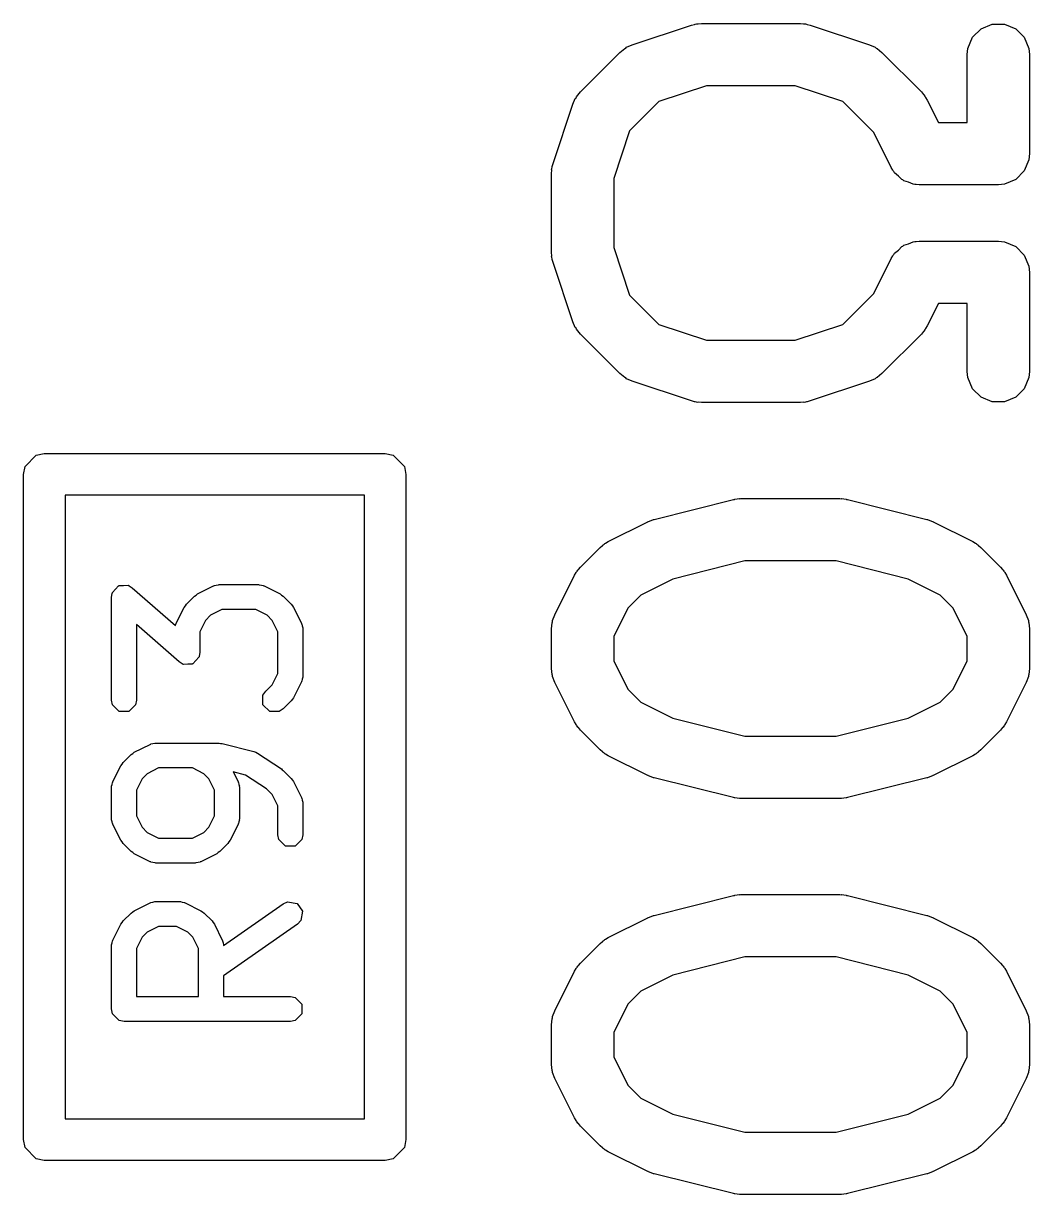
# Model space of a CAD drawing. Header units: millimetres. Extents: x 129 to 276, y -185 to -58.
# Drawn here: x 197.04 to 199.46, y -101.932 to -99.115 of the extents above; entities that cross this region are included whole.
import ezdxf

# ---------------------------------------------------------------- set-up
doc = ezdxf.new("R2010")
doc.units = ezdxf.units.MM
doc.layers.add('F.Fab', color=9, linetype='CONTINUOUS', true_color=0xafafaf)

msp = doc.modelspace()

# ---------------------------------------------------------------- linework, layer by layer
at = {"layer": 'F.Fab', "linetype": 'CONTINUOUS'}
for p, q in [((198.646815, -99.119325), (198.65407, -99.117675)), ((198.65407, -99.117675), (198.655901, -99.116917)), ((198.655901, -99.116917), (198.658554, -99.116655)), ((198.658554, -99.116655), (198.661152, -99.116065)), ((198.661152, -99.116065), (198.663126, -99.116205)), ((198.663126, -99.116205), (198.670533, -99.115476)), ((198.670533, -99.115476), (198.908628, -99.115476)), ((198.908628, -99.115476), (198.916033, -99.116205)), ((198.916033, -99.116205), (198.918008, -99.116065)), ((198.918008, -99.116065), (198.920605, -99.116655)), ((198.920605, -99.116655), (198.92326, -99.116917)), ((198.92326, -99.116917), (198.925091, -99.117675)), ((198.925091, -99.117675), (198.932345, -99.119325)), ((199.343151, -99.128116), (199.370187, -99.116917)), ((199.370187, -99.116917), (199.399451, -99.116917)), ((199.399451, -99.116917), (199.426487, -99.128116)), ((198.503959, -99.166944), (198.646815, -99.119325)), ((198.932345, -99.119325), (199.075202, -99.166944)), ((199.322459, -99.148808), (199.343151, -99.128116)), ((199.426487, -99.128116), (199.447179, -99.148808)), ((198.486008, -99.175734), (198.488498, -99.174702)), ((198.488498, -99.174702), (198.490533, -99.172938)), ((198.490533, -99.172938), (198.503959, -99.166944)), ((199.075202, -99.166944), (199.088627, -99.172938)), ((199.088627, -99.172938), (199.090662, -99.174703)), ((199.090662, -99.174703), (199.093153, -99.175735)), ((199.31126, -99.175844), (199.322459, -99.148808)), ((199.447179, -99.148808), (199.458378, -99.175844)), ((198.379405, -99.2803), (198.474643, -99.185062)), ((198.474643, -99.185062), (198.486008, -99.175734)), ((199.093153, -99.175735), (199.104518, -99.185062)), ((199.104518, -99.185062), (199.199756, -99.2803)), ((199.309819, -99.190476), (199.31126, -99.175844)), ((199.309819, -99.353571), (199.309819, -99.190476)), ((199.458378, -99.175844), (199.459819, -99.190476)), ((199.459819, -99.190476), (199.459819, -99.428571)), ((198.370078, -99.291665), (198.379405, -99.2803)), ((198.682703, -99.265476), (198.56819, -99.303647)), ((198.896458, -99.265476), (198.682703, -99.265476)), ((199.010971, -99.303647), (198.896458, -99.265476)), ((199.199756, -99.2803), (199.204476, -99.28605)), ((199.204476, -99.28605), (199.205973, -99.287349)), ((199.205973, -99.287349), (199.207392, -99.289603)), ((198.313668, -99.452473), (198.361287, -99.309616)), ((198.361287, -99.309616), (198.367281, -99.296191)), ((198.367281, -99.296191), (198.369046, -99.294155)), ((198.369046, -99.294155), (198.370078, -99.291665)), ((198.56819, -99.303647), (198.49799, -99.373846)), ((199.085084, -99.37776), (199.010971, -99.303647)), ((199.207392, -99.289603), (199.209084, -99.291665)), ((199.209084, -99.291665), (199.209842, -99.293497)), ((199.209842, -99.293497), (199.213805, -99.299792)), ((199.213805, -99.299792), (199.240694, -99.353571)), ((199.240694, -99.353571), (199.309819, -99.353571)), ((198.49799, -99.373846), (198.459819, -99.48836)), ((199.12726, -99.462112), (199.085084, -99.37776)), ((198.312018, -99.459726), (198.313668, -99.452473)), ((199.458378, -99.443203), (199.447179, -99.470239)), ((199.459819, -99.428571), (199.458378, -99.443203)), ((198.309819, -99.47619), (198.310548, -99.468784)), ((198.309819, -99.666666), (198.309819, -99.47619)), ((198.310408, -99.46681), (198.310998, -99.464212)), ((198.310548, -99.468784), (198.310408, -99.46681)), ((198.310998, -99.464212), (198.31126, -99.461558)), ((198.31126, -99.461558), (198.312018, -99.459726)), ((199.131224, -99.468411), (199.12726, -99.462112)), ((199.131982, -99.470239), (199.131224, -99.468411)), ((199.133043, -99.4713), (199.131982, -99.470239)), ((199.135092, -99.474555), (199.133043, -99.4713)), ((199.144176, -99.482433), (199.135092, -99.474555)), ((199.152674, -99.490931), (199.144176, -99.482433)), ((199.447179, -99.470239), (199.426487, -99.490931)), ((198.459819, -99.48836), (198.459819, -99.654495)), ((199.155164, -99.491962), (199.152674, -99.490931)), ((199.1572, -99.493728), (199.155164, -99.491962)), ((199.168602, -99.497528), (199.1572, -99.493728)), ((199.17971, -99.50213), (199.168602, -99.497528)), ((199.183535, -99.502506), (199.17971, -99.50213)), ((199.184961, -99.502982), (199.183535, -99.502506)), ((199.186936, -99.502841), (199.184961, -99.502982)), ((199.194342, -99.503571), (199.186936, -99.502841)), ((199.384819, -99.503571), (199.194342, -99.503571)), ((199.399451, -99.50213), (199.384819, -99.503571)), ((199.426487, -99.490931), (199.399451, -99.50213)), ((199.144176, -99.660422), (199.152674, -99.651925)), ((199.152674, -99.651925), (199.155164, -99.650893)), ((199.155164, -99.650893), (199.1572, -99.649128)), ((199.1572, -99.649128), (199.168602, -99.645327)), ((199.168602, -99.645327), (199.17971, -99.640726)), ((199.17971, -99.640726), (199.183535, -99.640349)), ((199.183535, -99.640349), (199.184961, -99.639874)), ((199.184961, -99.639874), (199.186936, -99.640014)), ((199.186936, -99.640014), (199.194342, -99.639285)), ((199.194342, -99.639285), (199.384819, -99.639285)), ((199.384819, -99.639285), (199.399451, -99.640726)), ((199.399451, -99.640726), (199.426487, -99.651925)), ((199.426487, -99.651925), (199.447179, -99.672617)), ((198.310548, -99.674071), (198.309819, -99.666666)), ((198.310408, -99.676046), (198.310548, -99.674071)), ((198.310998, -99.678643), (198.310408, -99.676046)), ((198.31126, -99.681298), (198.310998, -99.678643)), ((198.312018, -99.683129), (198.31126, -99.681298)), ((198.459819, -99.654495), (198.49799, -99.769009)), ((199.085084, -99.765096), (199.12726, -99.680744)), ((199.12726, -99.680744), (199.131224, -99.674444)), ((199.131224, -99.674444), (199.131982, -99.672617)), ((199.131982, -99.672617), (199.133043, -99.671555)), ((199.133043, -99.671555), (199.135092, -99.668301)), ((199.135092, -99.668301), (199.144176, -99.660422)), ((199.447179, -99.672617), (199.458378, -99.699653)), ((198.313668, -99.690383), (198.312018, -99.683129)), ((198.361287, -99.83324), (198.313668, -99.690383)), ((199.458378, -99.699653), (199.459819, -99.714285)), ((199.459819, -99.714285), (199.459819, -99.95238)), ((199.010971, -99.839208), (199.085084, -99.765096)), ((198.49799, -99.769009), (198.56819, -99.839209)), ((199.240695, -99.789285), (199.213805, -99.843064)), ((199.309819, -99.789285), (199.240695, -99.789285)), ((199.309819, -99.95238), (199.309819, -99.789285)), ((198.367281, -99.846665), (198.361287, -99.83324)), ((198.369046, -99.8487), (198.367281, -99.846665)), ((198.370078, -99.851191), (198.369046, -99.8487)), ((198.56819, -99.839209), (198.682703, -99.87738)), ((198.896458, -99.87738), (199.010971, -99.839208)), ((199.209842, -99.849358), (199.209084, -99.851191)), ((199.213805, -99.843064), (199.209842, -99.849358)), ((198.379405, -99.862556), (198.370078, -99.851191)), ((198.474643, -99.957794), (198.379405, -99.862556)), ((198.682703, -99.87738), (198.896458, -99.87738)), ((199.199756, -99.862556), (199.104518, -99.957794)), ((199.204476, -99.856805), (199.199756, -99.862556)), ((199.205973, -99.855507), (199.204476, -99.856805)), ((199.207392, -99.853252), (199.205973, -99.855507)), ((199.209084, -99.851191), (199.207392, -99.853252)), ((198.486008, -99.967122), (198.474643, -99.957794)), ((199.104518, -99.957794), (199.093153, -99.967121)), ((199.31126, -99.967012), (199.309819, -99.95238)), ((199.459819, -99.95238), (199.458378, -99.967012)), ((198.488498, -99.968153), (198.486008, -99.967122)), ((198.490533, -99.969918), (198.488498, -99.968153)), ((198.503959, -99.975912), (198.490533, -99.969918)), ((198.646815, -100.023531), (198.503959, -99.975912)), ((199.075202, -99.975912), (198.932345, -100.023531)), ((199.088627, -99.969918), (199.075202, -99.975912)), ((199.090662, -99.968152), (199.088627, -99.969918)), ((199.093153, -99.967121), (199.090662, -99.968152)), ((199.322459, -99.994048), (199.31126, -99.967012)), ((199.458378, -99.967012), (199.447179, -99.994048)), ((199.343151, -100.01474), (199.322459, -99.994048)), ((199.370187, -100.025939), (199.343151, -100.01474)), ((199.426487, -100.01474), (199.399451, -100.025939)), ((199.447179, -99.994048), (199.426487, -100.01474)), ((198.65407, -100.02518), (198.646815, -100.023531)), ((198.655901, -100.025939), (198.65407, -100.02518)), ((198.658554, -100.0262), (198.655901, -100.025939)), ((198.661152, -100.026791), (198.658554, -100.0262)), ((198.663126, -100.02665), (198.661152, -100.026791)), ((198.670533, -100.02738), (198.663126, -100.02665)), ((198.908628, -100.02738), (198.670533, -100.02738)), ((198.916033, -100.02665), (198.908628, -100.02738)), ((198.918008, -100.026791), (198.916033, -100.02665)), ((198.920605, -100.0262), (198.918008, -100.026791)), ((198.92326, -100.025939), (198.920605, -100.0262)), ((198.925091, -100.02518), (198.92326, -100.025939)), ((198.932345, -100.023531), (198.925091, -100.02518)), ((199.399451, -100.025939), (199.370187, -100.025939)), ((197.043806, -100.180866), (197.070866, -100.153806)), ((197.070866, -100.153806), (197.09, -100.15)), ((197.09, -100.15), (197.91, -100.15)), ((197.91, -100.15), (197.929134, -100.153806)), ((197.929134, -100.153806), (197.956194, -100.180866)), ((197.04, -100.2), (197.043806, -100.180866)), ((197.956194, -100.180866), (197.96, -100.2)), ((197.04, -101.8), (197.04, -100.2)), ((197.96, -100.2), (197.96, -101.8)), ((197.14, -100.25), (197.14, -101.75)), ((197.86, -100.25), (197.14, -100.25)), ((197.86, -101.75), (197.86, -100.25)), ((198.557105, -100.308191), (198.747581, -100.260572)), ((198.747581, -100.260572), (198.750117, -100.260196)), ((198.750117, -100.260196), (198.751139, -100.259774)), ((198.751139, -100.259774), (198.756651, -100.259231)), ((198.756651, -100.259231), (198.762125, -100.258422)), ((198.762125, -100.258422), (198.763217, -100.258584)), ((198.763217, -100.258584), (198.765771, -100.258333)), ((198.765771, -100.258333), (199.003866, -100.258333)), ((199.003866, -100.258333), (199.006419, -100.258584)), ((199.006419, -100.258584), (199.007512, -100.258422)), ((199.007512, -100.258422), (199.012985, -100.259231)), ((199.012985, -100.259231), (199.018498, -100.259774)), ((199.018498, -100.259774), (199.019519, -100.260196)), ((199.019519, -100.260196), (199.022056, -100.260572)), ((199.022056, -100.260572), (199.212532, -100.308191)), ((198.446516, -100.361489), (198.541754, -100.31387)), ((198.541754, -100.31387), (198.542823, -100.31346)), ((198.542823, -100.31346), (198.543259, -100.313138)), ((198.543259, -100.313138), (198.549395, -100.310945)), ((198.549395, -100.310945), (198.555485, -100.308615)), ((198.555485, -100.308615), (198.556025, -100.308576)), ((198.556025, -100.308576), (198.557105, -100.308191)), ((199.212532, -100.308191), (199.213611, -100.308576)), ((199.213611, -100.308576), (199.214151, -100.308615)), ((199.214151, -100.308615), (199.220232, -100.310942)), ((199.220232, -100.310942), (199.226378, -100.313138)), ((199.226378, -100.313138), (199.226813, -100.31346)), ((199.226813, -100.31346), (199.227883, -100.31387)), ((199.227883, -100.31387), (199.323121, -100.361489)), ((198.379405, -100.423157), (198.427024, -100.375538)), ((198.427024, -100.375538), (198.432773, -100.370819)), ((198.432773, -100.370819), (198.434073, -100.369321)), ((198.434073, -100.369321), (198.436332, -100.367899)), ((198.436332, -100.367899), (198.438389, -100.366211)), ((198.438389, -100.366211), (198.440216, -100.365453)), ((198.440216, -100.365453), (198.446516, -100.361489)), ((199.323121, -100.361489), (199.329417, -100.365452)), ((199.329417, -100.365452), (199.331247, -100.36621)), ((199.331247, -100.36621), (199.333305, -100.367899)), ((199.333305, -100.367899), (199.335564, -100.369321)), ((199.335564, -100.369321), (199.336863, -100.370819)), ((199.336863, -100.370819), (199.342612, -100.375537)), ((199.342612, -100.375537), (199.390232, -100.423156)), ((198.775005, -100.408333), (198.601471, -100.451716)), ((198.994632, -100.408333), (198.775005, -100.408333)), ((199.168166, -100.451716), (198.994632, -100.408333)), ((198.365356, -100.442649), (198.36932, -100.436349)), ((198.36932, -100.436349), (198.370078, -100.434522)), ((198.370078, -100.434522), (198.371766, -100.432465)), ((198.371766, -100.432465), (198.373188, -100.430206)), ((198.373188, -100.430206), (198.374686, -100.428906)), ((198.374686, -100.428906), (198.379405, -100.423157)), ((199.390232, -100.423156), (199.39495, -100.428905)), ((199.39495, -100.428905), (199.39645, -100.430206)), ((199.39645, -100.430206), (199.397872, -100.432465)), ((199.397872, -100.432465), (199.39956, -100.434522)), ((199.39956, -100.434522), (199.400317, -100.436349)), ((199.400317, -100.436349), (199.404282, -100.442649)), ((197.261681, -100.476286), (197.268629, -100.468347)), ((197.268629, -100.468347), (197.269691, -100.468276)), ((197.269691, -100.468276), (197.270446, -100.467522)), ((197.270446, -100.467522), (197.280998, -100.467522)), ((197.280998, -100.467522), (197.291538, -100.466819)), ((197.291538, -100.466819), (197.292759, -100.467522)), ((197.292759, -100.467522), (197.293408, -100.467522)), ((197.293408, -100.467522), (197.294289, -100.468403)), ((197.294289, -100.468403), (197.301682, -100.472661)), ((197.458987, -100.487452), (197.497083, -100.468405)), ((197.497083, -100.468405), (197.498531, -100.468008)), ((197.498531, -100.468008), (197.499018, -100.467522)), ((197.499018, -100.467522), (197.503737, -100.466583)), ((197.503737, -100.466583), (197.508373, -100.465314)), ((197.508373, -100.465314), (197.509024, -100.465531)), ((197.509024, -100.465531), (197.510499, -100.465238)), ((197.510499, -100.465238), (197.605737, -100.465238)), ((197.605737, -100.465238), (197.607211, -100.465531)), ((197.607211, -100.465531), (197.607863, -100.465314)), ((197.607863, -100.465314), (197.612498, -100.466583)), ((197.612498, -100.466583), (197.617218, -100.467522)), ((197.617218, -100.467522), (197.617704, -100.468008)), ((197.617704, -100.468008), (197.619153, -100.468405)), ((197.619153, -100.468405), (197.657248, -100.487452)), ((198.317737, -100.537887), (198.365356, -100.442649)), ((198.601471, -100.451716), (198.524484, -100.49021)), ((199.245153, -100.49021), (199.168166, -100.451716)), ((199.404282, -100.442649), (199.451901, -100.537887)), ((197.251927, -100.495238), (197.253591, -100.486873)), ((197.251927, -100.742857), (197.251927, -100.495238)), ((197.253508, -100.485627), (197.253936, -100.485137)), ((197.253591, -100.486873), (197.253508, -100.485627)), ((197.253936, -100.485137), (197.254211, -100.483757)), ((197.254211, -100.483757), (197.261681, -100.476286)), ((197.301682, -100.472661), (197.405827, -100.563788)), ((197.432142, -100.51212), (197.451189, -100.493073)), ((197.451189, -100.493073), (197.455186, -100.490401)), ((197.455186, -100.490401), (197.458987, -100.487452)), ((197.657248, -100.487452), (197.661048, -100.490402)), ((197.661048, -100.490402), (197.665045, -100.493072)), ((197.665045, -100.493072), (197.684093, -100.51212)), ((198.524484, -100.49021), (198.494077, -100.520617)), ((199.275561, -100.520617), (199.245153, -100.49021)), ((197.407475, -100.558011), (197.426523, -100.519916)), ((197.426523, -100.519916), (197.42947, -100.516119)), ((197.42947, -100.516119), (197.432142, -100.51212)), ((197.517581, -100.525238), (197.490175, -100.53894)), ((197.598655, -100.525238), (197.517581, -100.525238)), ((197.626062, -100.538941), (197.598655, -100.525238)), ((197.684093, -100.51212), (197.686763, -100.516116)), ((197.686763, -100.516116), (197.689713, -100.519917)), ((197.689713, -100.519917), (197.70876, -100.558012)), ((198.494077, -100.520617), (198.459819, -100.589133)), ((199.309819, -100.589133), (199.275561, -100.520617)), ((197.478011, -100.551104), (197.464308, -100.578511)), ((197.490175, -100.53894), (197.478011, -100.551104)), ((197.638223, -100.551102), (197.626062, -100.538941)), ((197.651927, -100.578509), (197.638223, -100.551102)), ((198.31126, -100.556796), (198.312291, -100.554306)), ((198.312291, -100.554306), (198.312482, -100.551619)), ((198.312482, -100.551619), (198.317737, -100.537887)), ((199.451901, -100.537887), (199.457156, -100.551618)), ((199.457156, -100.551618), (199.457347, -100.554307)), ((199.457347, -100.554307), (199.458378, -100.556796)), ((197.414553, -100.651148), (197.311927, -100.56135)), ((197.311927, -100.56135), (197.311927, -100.742857)), ((197.405827, -100.563788), (197.406592, -100.559947)), ((197.406592, -100.559947), (197.407078, -100.55946)), ((197.407078, -100.55946), (197.407475, -100.558011)), ((197.464308, -100.578511), (197.464308, -100.628571)), ((197.651927, -100.678632), (197.651927, -100.578509)), ((197.70876, -100.558012), (197.709156, -100.55946)), ((197.709156, -100.55946), (197.709643, -100.559947)), ((197.709643, -100.559947), (197.710581, -100.564666)), ((197.710581, -100.564666), (197.711851, -100.569302)), ((197.711851, -100.569302), (197.711633, -100.569953)), ((197.711633, -100.569953), (197.711927, -100.571428)), ((197.711927, -100.571428), (197.711927, -100.685714)), ((198.309819, -100.571428), (198.31126, -100.556796)), ((198.309819, -100.666666), (198.309819, -100.571428)), ((199.458378, -100.556796), (199.459819, -100.571428)), ((199.459819, -100.571428), (199.459819, -100.666666)), ((198.459819, -100.589133), (198.459819, -100.648961)), ((199.309819, -100.648961), (199.309819, -100.589133)), ((197.462298, -100.638671), (197.462024, -100.640052)), ((197.462727, -100.638182), (197.462298, -100.638671)), ((197.464308, -100.628571), (197.462643, -100.636935)), ((197.462643, -100.636935), (197.462727, -100.638182)), ((197.421945, -100.655405), (197.414553, -100.651148)), ((197.422827, -100.656287), (197.421945, -100.655405)), ((197.423476, -100.656287), (197.422827, -100.656287)), ((197.424697, -100.65699), (197.423476, -100.656287)), ((197.435244, -100.656287), (197.424697, -100.65699)), ((197.445789, -100.656287), (197.435244, -100.656287)), ((197.446542, -100.655533), (197.445789, -100.656287)), ((197.447606, -100.655463), (197.446542, -100.655533)), ((197.454557, -100.647518), (197.447606, -100.655463)), ((197.462024, -100.640052), (197.454557, -100.647518)), ((198.31126, -100.681298), (198.309819, -100.666666)), ((198.459819, -100.648961), (198.494077, -100.717477)), ((199.275561, -100.717476), (199.309819, -100.648961)), ((199.459819, -100.666666), (199.458378, -100.681298)), ((197.638223, -100.706039), (197.651927, -100.678632)), ((197.710581, -100.692475), (197.709643, -100.697195)), ((197.711851, -100.68784), (197.710581, -100.692475)), ((197.711927, -100.685714), (197.711633, -100.687188)), ((197.711633, -100.687188), (197.711851, -100.68784)), ((198.312291, -100.683787), (198.31126, -100.681298)), ((198.312482, -100.686475), (198.312291, -100.683787)), ((198.317737, -100.700207), (198.312482, -100.686475)), ((199.457156, -100.686476), (199.451901, -100.700207)), ((199.457347, -100.683786), (199.457156, -100.686476)), ((199.458378, -100.681298), (199.457347, -100.683786)), ((197.616116, -100.731377), (197.622619, -100.721644)), ((197.622619, -100.721644), (197.638223, -100.706039)), ((197.70876, -100.69913), (197.689713, -100.737225)), ((197.709156, -100.697681), (197.70876, -100.69913)), ((197.709643, -100.697195), (197.709156, -100.697681)), ((198.365356, -100.795445), (198.317737, -100.700207)), ((198.494077, -100.717477), (198.524484, -100.747884)), ((199.245153, -100.747883), (199.275561, -100.717476)), ((199.451901, -100.700207), (199.404282, -100.795445)), ((197.254211, -100.754338), (197.251927, -100.742857)), ((197.311927, -100.742857), (197.309643, -100.754338)), ((197.616116, -100.754337), (197.616116, -100.731377)), ((197.684093, -100.745022), (197.665045, -100.76407)), ((197.686763, -100.741025), (197.684093, -100.745022)), ((197.689713, -100.737225), (197.686763, -100.741025)), ((198.524484, -100.747884), (198.601471, -100.786377)), ((199.168166, -100.786377), (199.245153, -100.747883)), ((197.270446, -100.770573), (197.254211, -100.754338)), ((197.293408, -100.770573), (197.270446, -100.770573)), ((197.309643, -100.754338), (197.293408, -100.770573)), ((197.632352, -100.770573), (197.616116, -100.754337)), ((197.655312, -100.770573), (197.632352, -100.770573)), ((197.665045, -100.76407), (197.655312, -100.770573)), ((198.36932, -100.801744), (198.365356, -100.795445)), ((198.370078, -100.803572), (198.36932, -100.801744)), ((198.371766, -100.805628), (198.370078, -100.803572)), ((198.373188, -100.807888), (198.371766, -100.805628)), ((198.374686, -100.809187), (198.373188, -100.807888)), ((198.601471, -100.786377), (198.775005, -100.829761)), ((198.994632, -100.829761), (199.168166, -100.786377)), ((199.39645, -100.807888), (199.39495, -100.809188)), ((199.397872, -100.805628), (199.39645, -100.807888)), ((199.39956, -100.803572), (199.397872, -100.805628)), ((199.400317, -100.801744), (199.39956, -100.803572)), ((199.404282, -100.795445), (199.400317, -100.801744)), ((198.379405, -100.814937), (198.374686, -100.809187)), ((198.427024, -100.862556), (198.379405, -100.814937)), ((198.775005, -100.829761), (198.994632, -100.829761)), ((199.390232, -100.814938), (199.342612, -100.862557)), ((199.39495, -100.809188), (199.390232, -100.814938)), ((197.306606, -100.868404), (197.344702, -100.849357)), ((197.344702, -100.849357), (197.34615, -100.84896)), ((197.34615, -100.84896), (197.346637, -100.848474)), ((197.346637, -100.848474), (197.351356, -100.847535)), ((197.351356, -100.847535), (197.355992, -100.846266)), ((197.355992, -100.846266), (197.356643, -100.846483)), ((197.356643, -100.846483), (197.358118, -100.84619)), ((197.358118, -100.84619), (197.510499, -100.84619)), ((197.510499, -100.84619), (197.514105, -100.846907)), ((197.514105, -100.846907), (197.517775, -100.847086)), ((197.517775, -100.847086), (197.593965, -100.866133)), ((198.432773, -100.867274), (198.427024, -100.862556)), ((199.342612, -100.862557), (199.336863, -100.867274)), ((197.279761, -100.893072), (197.298808, -100.874025)), ((197.298808, -100.874025), (197.302805, -100.871353)), ((197.302805, -100.871353), (197.306606, -100.868404)), ((197.593965, -100.866133), (197.598586, -100.868316)), ((197.598586, -100.868316), (197.60333, -100.870275)), ((197.60333, -100.870275), (197.660473, -100.90837)), ((198.434073, -100.868773), (198.432773, -100.867274)), ((198.436332, -100.870194), (198.434073, -100.868773)), ((198.438389, -100.871883), (198.436332, -100.870194)), ((198.440216, -100.87264), (198.438389, -100.871883)), ((198.446516, -100.876605), (198.440216, -100.87264)), ((198.541754, -100.924224), (198.446516, -100.876605)), ((199.323121, -100.876605), (199.227883, -100.924224)), ((199.329417, -100.872641), (199.323121, -100.876605)), ((199.331247, -100.871884), (199.329417, -100.872641)), ((199.333305, -100.870194), (199.331247, -100.871884)), ((199.335564, -100.868773), (199.333305, -100.870194)), ((199.336863, -100.867274), (199.335564, -100.868773)), ((197.255094, -100.938963), (197.274142, -100.900868)), ((197.274142, -100.900868), (197.277089, -100.897071)), ((197.277089, -100.897071), (197.279761, -100.893072)), ((197.337794, -100.919892), (197.32563, -100.932056)), ((197.3652, -100.90619), (197.337794, -100.919892)), ((197.446274, -100.90619), (197.3652, -100.90619)), ((197.473681, -100.919893), (197.446274, -100.90619)), ((197.485842, -100.932054), (197.473681, -100.919893)), ((197.57437, -100.92308), (197.544732, -100.915671)), ((197.544732, -100.915671), (197.556379, -100.938964)), ((197.660473, -100.90837), (197.662578, -100.91047)), ((197.662578, -100.91047), (197.665045, -100.912119)), ((197.665045, -100.912119), (197.684093, -100.931167)), ((197.252003, -100.950254), (197.253272, -100.945617)), ((197.253272, -100.945617), (197.254211, -100.940899)), ((197.254211, -100.940899), (197.254697, -100.940412)), ((197.254697, -100.940412), (197.255094, -100.938963)), ((197.32563, -100.932056), (197.311927, -100.959463)), ((197.499546, -100.959461), (197.485842, -100.932054)), ((197.556379, -100.938964), (197.556775, -100.940412)), ((197.556775, -100.940412), (197.557262, -100.940899)), ((197.557262, -100.940899), (197.5582, -100.945618)), ((197.5582, -100.945618), (197.55947, -100.950254)), ((197.624719, -100.956645), (197.57437, -100.92308)), ((197.684093, -100.931167), (197.686763, -100.935163)), ((197.686763, -100.935163), (197.689713, -100.938964)), ((197.689713, -100.938964), (197.70876, -100.977059)), ((198.542823, -100.924633), (198.541754, -100.924224)), ((198.543259, -100.924956), (198.542823, -100.924633)), ((198.549395, -100.927148), (198.543259, -100.924956)), ((198.555485, -100.929479), (198.549395, -100.927148)), ((198.556025, -100.929517), (198.555485, -100.929479)), ((198.557105, -100.929903), (198.556025, -100.929517)), ((198.747581, -100.977522), (198.557105, -100.929903)), ((199.212532, -100.929903), (199.022056, -100.977522)), ((199.213611, -100.929517), (199.212532, -100.929903)), ((199.214151, -100.929479), (199.213611, -100.929517)), ((199.220232, -100.927151), (199.214151, -100.929479)), ((199.226378, -100.924956), (199.220232, -100.927151)), ((199.226813, -100.924633), (199.226378, -100.924956)), ((199.227883, -100.924224), (199.226813, -100.924633)), ((197.251927, -100.95238), (197.25222, -100.950905)), ((197.251927, -101.028571), (197.251927, -100.95238)), ((197.25222, -100.950905), (197.252003, -100.950254)), ((197.311927, -100.959463), (197.311927, -101.021488)), ((197.499546, -101.021489), (197.499546, -100.959461)), ((197.55947, -100.950254), (197.559252, -100.950905)), ((197.559252, -100.950905), (197.559546, -100.95238)), ((197.559546, -100.95238), (197.559546, -101.028571)), ((197.638223, -100.970149), (197.624719, -100.956645)), ((197.651927, -100.997556), (197.638223, -100.970149)), ((197.70876, -100.977059), (197.709156, -100.978507)), ((197.651927, -101.066666), (197.651927, -100.997556)), ((197.709156, -100.978507), (197.709643, -100.978994)), ((197.709643, -100.978994), (197.710581, -100.983713)), ((197.710581, -100.983713), (197.711851, -100.988349)), ((197.711851, -100.988349), (197.711633, -100.989)), ((197.711633, -100.989), (197.711927, -100.990475)), ((197.711927, -100.990475), (197.711927, -101.066666)), ((198.750117, -100.977897), (198.747581, -100.977522)), ((198.751139, -100.97832), (198.750117, -100.977897)), ((198.756651, -100.978862), (198.751139, -100.97832)), ((198.762125, -100.979672), (198.756651, -100.978862)), ((198.763217, -100.979509), (198.762125, -100.979672)), ((198.765771, -100.979761), (198.763217, -100.979509)), ((199.003866, -100.979761), (198.765771, -100.979761)), ((199.006419, -100.979509), (199.003866, -100.979761)), ((199.007512, -100.979672), (199.006419, -100.979509)), ((199.012985, -100.978862), (199.007512, -100.979672)), ((199.018498, -100.97832), (199.012985, -100.978862)), ((199.019519, -100.977897), (199.018498, -100.97832)), ((199.022056, -100.977522), (199.019519, -100.977897)), ((197.25222, -101.030045), (197.251927, -101.028571)), ((197.252003, -101.030697), (197.25222, -101.030045)), ((197.253272, -101.035333), (197.252003, -101.030697)), ((197.311927, -101.021488), (197.32563, -101.048895)), ((197.485844, -101.048893), (197.499546, -101.021489)), ((197.55947, -101.030697), (197.5582, -101.035332)), ((197.559546, -101.028571), (197.559252, -101.030045)), ((197.559252, -101.030045), (197.55947, -101.030697)), ((197.254211, -101.040052), (197.253272, -101.035333)), ((197.254697, -101.040538), (197.254211, -101.040052)), ((197.255094, -101.041988), (197.254697, -101.040538)), ((197.274142, -101.080083), (197.255094, -101.041988)), ((197.32563, -101.048895), (197.337793, -101.061057)), ((197.337793, -101.061057), (197.365201, -101.074761)), ((197.446273, -101.074761), (197.473679, -101.061057)), ((197.473679, -101.061057), (197.485844, -101.048893)), ((197.556379, -101.041987), (197.537332, -101.080082)), ((197.556775, -101.040538), (197.556379, -101.041987)), ((197.557262, -101.040052), (197.556775, -101.040538)), ((197.5582, -101.035332), (197.557262, -101.040052)), ((197.277094, -101.083886), (197.274142, -101.080083)), ((197.279762, -101.087879), (197.277094, -101.083886)), ((197.298809, -101.106927), (197.279762, -101.087879)), ((197.365201, -101.074761), (197.446273, -101.074761)), ((197.531711, -101.08788), (197.512664, -101.106927)), ((197.53438, -101.083885), (197.531711, -101.08788)), ((197.537332, -101.080082), (197.53438, -101.083885)), ((197.654211, -101.078147), (197.651927, -101.066666)), ((197.670446, -101.094382), (197.654211, -101.078147)), ((197.709643, -101.078147), (197.693408, -101.094382)), ((197.711927, -101.066666), (197.709643, -101.078147)), ((197.302815, -101.109603), (197.298809, -101.106927)), ((197.306606, -101.112546), (197.302815, -101.109603)), ((197.344702, -101.131594), (197.306606, -101.112546)), ((197.504868, -101.112546), (197.466773, -101.131594)), ((197.508664, -101.109598), (197.504868, -101.112546)), ((197.512664, -101.106927), (197.508664, -101.109598)), ((197.693408, -101.094382), (197.670446, -101.094382)), ((197.34615, -101.13199), (197.344702, -101.131594)), ((197.346637, -101.132477), (197.34615, -101.13199)), ((197.351348, -101.133414), (197.346637, -101.132477)), ((197.355992, -101.134686), (197.351348, -101.133414)), ((197.356645, -101.134468), (197.355992, -101.134686)), ((197.358118, -101.134761), (197.356645, -101.134468)), ((197.453356, -101.134761), (197.358118, -101.134761)), ((197.45483, -101.134467), (197.453356, -101.134761)), ((197.455482, -101.134685), (197.45483, -101.134467)), ((197.460118, -101.133415), (197.455482, -101.134685)), ((197.464837, -101.132477), (197.460118, -101.133415)), ((197.465323, -101.13199), (197.464837, -101.132477)), ((197.466773, -101.131594), (197.465323, -101.13199)), ((197.306606, -101.249357), (197.344702, -101.230309)), ((197.344702, -101.230309), (197.34615, -101.229912)), ((197.34615, -101.229912), (197.346637, -101.229426)), ((197.346637, -101.229426), (197.351348, -101.228488)), ((197.351348, -101.228488), (197.355992, -101.227217)), ((197.355992, -101.227217), (197.356645, -101.227434)), ((197.356645, -101.227434), (197.358118, -101.227142)), ((197.358118, -101.227142), (197.41526, -101.227142)), ((197.41526, -101.227142), (197.416734, -101.227435)), ((197.416734, -101.227435), (197.417386, -101.227218)), ((197.417386, -101.227218), (197.422021, -101.228487)), ((197.422021, -101.228487), (197.426741, -101.229426)), ((197.426741, -101.229426), (197.427227, -101.229912)), ((197.427227, -101.229912), (197.428676, -101.230309)), ((197.428676, -101.230309), (197.466773, -101.249357)), ((197.664723, -101.232565), (197.675438, -101.227853)), ((197.675438, -101.227853), (197.698049, -101.231843)), ((198.557105, -101.260572), (198.747581, -101.212953)), ((198.747581, -101.212953), (198.750117, -101.212577)), ((198.750117, -101.212577), (198.751139, -101.212155)), ((198.751139, -101.212155), (198.756651, -101.211612)), ((198.756651, -101.211612), (198.762125, -101.210803)), ((198.762125, -101.210803), (198.763217, -101.210965)), ((198.763217, -101.210965), (198.765771, -101.210714)), ((198.765771, -101.210714), (199.003866, -101.210714)), ((199.003866, -101.210714), (199.006419, -101.210965)), ((199.006419, -101.210965), (199.007512, -101.210803)), ((199.007512, -101.210803), (199.012985, -101.211612)), ((199.012985, -101.211612), (199.018498, -101.212155)), ((199.018498, -101.212155), (199.019519, -101.212577)), ((199.019519, -101.212577), (199.022056, -101.212953)), ((199.022056, -101.212953), (199.212532, -101.260572)), ((197.279762, -101.274024), (197.298809, -101.254976)), ((197.298809, -101.254976), (197.302815, -101.252299)), ((197.302815, -101.252299), (197.306606, -101.249357)), ((197.466773, -101.249357), (197.470576, -101.252309)), ((197.470576, -101.252309), (197.474569, -101.254977)), ((197.474569, -101.254977), (197.493617, -101.274024)), ((197.521367, -101.332913), (197.664723, -101.232565)), ((197.698049, -101.231843), (197.711216, -101.250654)), ((197.711216, -101.250654), (197.707226, -101.273264)), ((197.255094, -101.319915), (197.274142, -101.28182)), ((197.274142, -101.28182), (197.277094, -101.278016)), ((197.277094, -101.278016), (197.279762, -101.274024)), ((197.365201, -101.287142), (197.337793, -101.300845)), ((197.408178, -101.287142), (197.365201, -101.287142)), ((197.435585, -101.300845), (197.408178, -101.287142)), ((197.493617, -101.274024), (197.49629, -101.278025)), ((197.49629, -101.278025), (197.499236, -101.28182)), ((197.499236, -101.28182), (197.518284, -101.319916)), ((197.69913, -101.281719), (197.521451, -101.406094)), ((197.707226, -101.273264), (197.69913, -101.281719)), ((198.446516, -101.31387), (198.541754, -101.266251)), ((198.541754, -101.266251), (198.542823, -101.265841)), ((198.542823, -101.265841), (198.543259, -101.265519)), ((198.543259, -101.265519), (198.549395, -101.263326)), ((198.549395, -101.263326), (198.555485, -101.260996)), ((198.555485, -101.260996), (198.556025, -101.260957)), ((198.556025, -101.260957), (198.557105, -101.260572)), ((199.212532, -101.260572), (199.213611, -101.260957)), ((199.213611, -101.260957), (199.214151, -101.260996)), ((199.214151, -101.260996), (199.220232, -101.263323)), ((199.220232, -101.263323), (199.226378, -101.265519)), ((199.226378, -101.265519), (199.226813, -101.265841)), ((199.226813, -101.265841), (199.227883, -101.266251)), ((199.227883, -101.266251), (199.323121, -101.31387)), ((197.32563, -101.313007), (197.311927, -101.340415)), ((197.337793, -101.300845), (197.32563, -101.313007)), ((197.447746, -101.313007), (197.435585, -101.300845)), ((197.461451, -101.340415), (197.447746, -101.313007)), ((198.440216, -101.317834), (198.446516, -101.31387)), ((199.323121, -101.31387), (199.329417, -101.317833)), ((197.251927, -101.333332), (197.25222, -101.331857)), ((197.251927, -101.485713), (197.251927, -101.333332)), ((197.252003, -101.331206), (197.253272, -101.326569)), ((197.25222, -101.331857), (197.252003, -101.331206)), ((197.253272, -101.326569), (197.254211, -101.321851)), ((197.254211, -101.321851), (197.254697, -101.321364)), ((197.254697, -101.321364), (197.255094, -101.319915)), ((197.311927, -101.340415), (197.311927, -101.455713)), ((197.461451, -101.455713), (197.461451, -101.340415)), ((197.518284, -101.319916), (197.51868, -101.321364)), ((197.51868, -101.321364), (197.519167, -101.321851)), ((197.519167, -101.321851), (197.520104, -101.326562)), ((197.520104, -101.326562), (197.521376, -101.331206)), ((197.521376, -101.331206), (197.521158, -101.331859)), ((197.521158, -101.331859), (197.521367, -101.332913)), ((198.379405, -101.375538), (198.427024, -101.327919)), ((198.427024, -101.327919), (198.432773, -101.3232)), ((198.432773, -101.3232), (198.434073, -101.321702)), ((198.434073, -101.321702), (198.436332, -101.32028)), ((198.436332, -101.32028), (198.438389, -101.318592)), ((198.438389, -101.318592), (198.440216, -101.317834)), ((199.329417, -101.317833), (199.331247, -101.318591)), ((199.331247, -101.318591), (199.333305, -101.32028)), ((199.333305, -101.32028), (199.335564, -101.321702)), ((199.335564, -101.321702), (199.336863, -101.3232)), ((199.336863, -101.3232), (199.342612, -101.327918)), ((199.342612, -101.327918), (199.390232, -101.375537)), ((198.775005, -101.360714), (198.601471, -101.404097)), ((198.994632, -101.360714), (198.775005, -101.360714)), ((199.168166, -101.404097), (198.994632, -101.360714)), ((198.317737, -101.490268), (198.365356, -101.39503)), ((198.365356, -101.39503), (198.36932, -101.38873)), ((198.36932, -101.38873), (198.370078, -101.386903)), ((198.370078, -101.386903), (198.371766, -101.384846)), ((198.371766, -101.384846), (198.373188, -101.382587)), ((198.373188, -101.382587), (198.374686, -101.381287)), ((198.374686, -101.381287), (198.379405, -101.375538)), ((199.390232, -101.375537), (199.39495, -101.381286)), ((199.39495, -101.381286), (199.39645, -101.382587)), ((199.39645, -101.382587), (199.397872, -101.384846)), ((199.397872, -101.384846), (199.39956, -101.386903)), ((199.39956, -101.386903), (199.400317, -101.38873)), ((199.400317, -101.38873), (199.404282, -101.39503)), ((199.404282, -101.39503), (199.451901, -101.490268)), ((197.521451, -101.406094), (197.521451, -101.455713)), ((198.601471, -101.404097), (198.524484, -101.442591)), ((199.245153, -101.442591), (199.168166, -101.404097)), ((197.311927, -101.455713), (197.461451, -101.455713)), ((197.521451, -101.455713), (197.681927, -101.455713)), ((197.681927, -101.455713), (197.693408, -101.457997)), ((198.524484, -101.442591), (198.494077, -101.472998)), ((199.275561, -101.472998), (199.245153, -101.442591)), ((197.693408, -101.457997), (197.709643, -101.474232)), ((197.709643, -101.474232), (197.709643, -101.497194)), ((198.494077, -101.472998), (198.459819, -101.541514)), ((199.309819, -101.541514), (199.275561, -101.472998)), ((197.254211, -101.497194), (197.251927, -101.485713)), ((197.270446, -101.513429), (197.254211, -101.497194)), ((197.709643, -101.497194), (197.693408, -101.513429)), ((198.309819, -101.523809), (198.31126, -101.509177)), ((198.31126, -101.509177), (198.312291, -101.506687)), ((198.312291, -101.506687), (198.312482, -101.504)), ((198.312482, -101.504), (198.317737, -101.490268)), ((199.451901, -101.490268), (199.457156, -101.503999)), ((199.457156, -101.503999), (199.457347, -101.506688)), ((199.457347, -101.506688), (199.458378, -101.509177)), ((199.458378, -101.509177), (199.459819, -101.523809)), ((197.281927, -101.515713), (197.270446, -101.513429)), ((197.681927, -101.515713), (197.281927, -101.515713)), ((197.693408, -101.513429), (197.681927, -101.515713)), ((198.309819, -101.619047), (198.309819, -101.523809)), ((199.459819, -101.523809), (199.459819, -101.619047)), ((198.459819, -101.541514), (198.459819, -101.601342)), ((199.309819, -101.601342), (199.309819, -101.541514)), ((198.31126, -101.633679), (198.309819, -101.619047)), ((198.459819, -101.601342), (198.494077, -101.669858)), ((199.275561, -101.669857), (199.309819, -101.601342)), ((199.459819, -101.619047), (199.458378, -101.633679)), ((198.312291, -101.636168), (198.31126, -101.633679)), ((198.312482, -101.638856), (198.312291, -101.636168)), ((198.317737, -101.652588), (198.312482, -101.638856)), ((198.365356, -101.747826), (198.317737, -101.652588)), ((199.451901, -101.652588), (199.404282, -101.747826)), ((199.457156, -101.638857), (199.451901, -101.652588)), ((199.457347, -101.636167), (199.457156, -101.638857)), ((199.458378, -101.633679), (199.457347, -101.636167)), ((198.494077, -101.669858), (198.524484, -101.700265)), ((199.245153, -101.700264), (199.275561, -101.669857)), ((198.524484, -101.700265), (198.601471, -101.738758)), ((199.168166, -101.738758), (199.245153, -101.700264)), ((197.14, -101.75), (197.86, -101.75)), ((198.36932, -101.754125), (198.365356, -101.747826)), ((198.370078, -101.755953), (198.36932, -101.754125)), ((198.371766, -101.758009), (198.370078, -101.755953)), ((198.373188, -101.760269), (198.371766, -101.758009)), ((198.374686, -101.761568), (198.373188, -101.760269)), ((198.379405, -101.767318), (198.374686, -101.761568)), ((198.601471, -101.738758), (198.775005, -101.782142)), ((198.994632, -101.782142), (199.168166, -101.738758)), ((199.39495, -101.761569), (199.390232, -101.767319)), ((199.39645, -101.760269), (199.39495, -101.761569)), ((199.397872, -101.758009), (199.39645, -101.760269)), ((199.39956, -101.755953), (199.397872, -101.758009)), ((199.400317, -101.754125), (199.39956, -101.755953)), ((199.404282, -101.747826), (199.400317, -101.754125)), ((198.427024, -101.814937), (198.379405, -101.767318)), ((198.775005, -101.782142), (198.994632, -101.782142)), ((199.390232, -101.767319), (199.342612, -101.814938)), ((197.043806, -101.819134), (197.04, -101.8)), ((197.070866, -101.846194), (197.043806, -101.819134)), ((197.956194, -101.819134), (197.929134, -101.846194)), ((197.96, -101.8), (197.956194, -101.819134)), ((198.432773, -101.819655), (198.427024, -101.814937)), ((198.434073, -101.821154), (198.432773, -101.819655)), ((198.436332, -101.822575), (198.434073, -101.821154)), ((199.335564, -101.821154), (199.333305, -101.822575)), ((199.336863, -101.819655), (199.335564, -101.821154)), ((199.342612, -101.814938), (199.336863, -101.819655)), ((197.09, -101.85), (197.070866, -101.846194)), ((197.91, -101.85), (197.09, -101.85)), ((197.929134, -101.846194), (197.91, -101.85)), ((198.438389, -101.824264), (198.436332, -101.822575)), ((198.440216, -101.825021), (198.438389, -101.824264)), ((198.446516, -101.828986), (198.440216, -101.825021)), ((198.541754, -101.876605), (198.446516, -101.828986)), ((199.323121, -101.828986), (199.227883, -101.876605)), ((199.329417, -101.825022), (199.323121, -101.828986)), ((199.331247, -101.824265), (199.329417, -101.825022)), ((199.333305, -101.822575), (199.331247, -101.824265)), ((198.542823, -101.877014), (198.541754, -101.876605)), ((198.543259, -101.877337), (198.542823, -101.877014)), ((198.549395, -101.879529), (198.543259, -101.877337)), ((199.226378, -101.877337), (199.220232, -101.879532)), ((199.226813, -101.877014), (199.226378, -101.877337)), ((199.227883, -101.876605), (199.226813, -101.877014)), ((198.555485, -101.88186), (198.549395, -101.879529)), ((198.556025, -101.881898), (198.555485, -101.88186)), ((198.557105, -101.882284), (198.556025, -101.881898)), ((198.747581, -101.929903), (198.557105, -101.882284)), ((199.212532, -101.882284), (199.022056, -101.929903)), ((199.213611, -101.881898), (199.212532, -101.882284)), ((199.214151, -101.88186), (199.213611, -101.881898)), ((199.220232, -101.879532), (199.214151, -101.88186)), ((198.750117, -101.930278), (198.747581, -101.929903)), ((198.751139, -101.930701), (198.750117, -101.930278)), ((198.756651, -101.931243), (198.751139, -101.930701)), ((198.762125, -101.932053), (198.756651, -101.931243)), ((198.763217, -101.93189), (198.762125, -101.932053)), ((198.765771, -101.932142), (198.763217, -101.93189)), ((199.003866, -101.932142), (198.765771, -101.932142)), ((199.006419, -101.93189), (199.003866, -101.932142)), ((199.007512, -101.932053), (199.006419, -101.93189)), ((199.012985, -101.931243), (199.007512, -101.932053)), ((199.018498, -101.930701), (199.012985, -101.931243)), ((199.019519, -101.930278), (199.018498, -101.930701)), ((199.022056, -101.929903), (199.019519, -101.930278))]:
    msp.add_line(p, q, dxfattribs=at)

doc.saveas('drawing.dxf')
